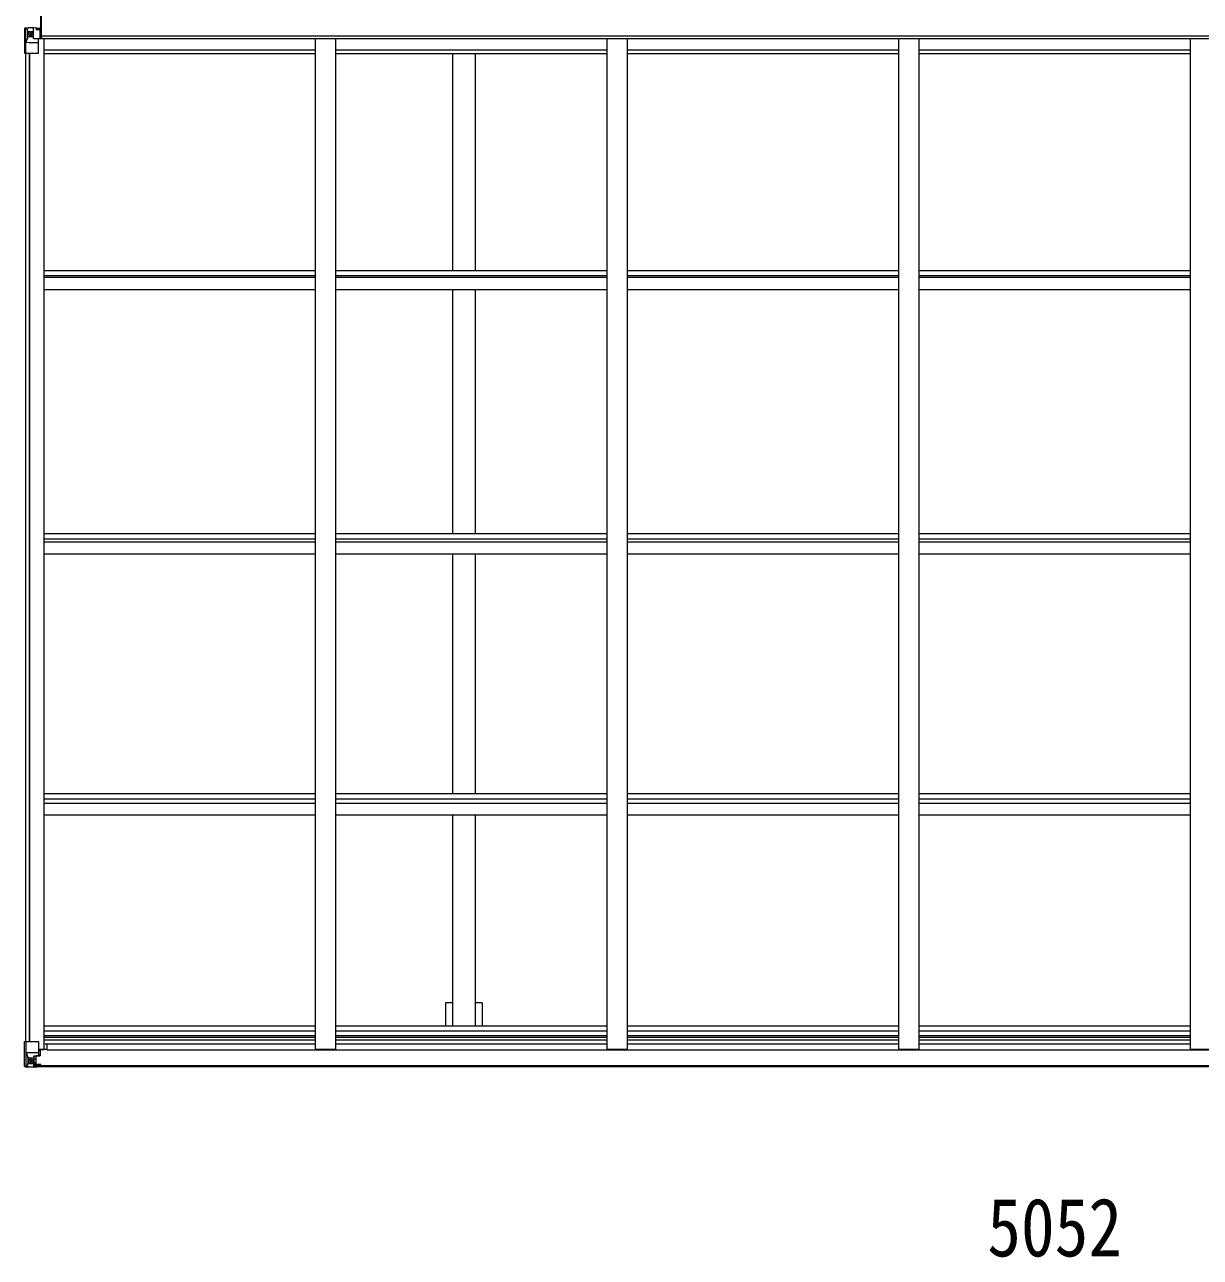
# Model space of a CAD drawing. Units: millimetres at full size; details may follow other scales. Extents: x -8385 to 33752, y -10062 to 5787.
# Drawn here: x 1038 to 3924, y -66 to 2959 of the extents above; entities that cross this region are included whole.
import ezdxf
from ezdxf.enums import TextEntityAlignment as Align

# ---------------------------------------------------------------- set-up
doc = ezdxf.new("R2010")
doc.units = ezdxf.units.MM
doc.header["$LTSCALE"] = 30
for name, color, linetype, lineweight in [('0-1_本体', 4, 'Continuous', 9), ('0-2_部品', 7, 'Continuous', 9), ('0-7_合掌部品', 3, 'Continuous', 9), ('0-A_寸法', 6, 'Continuous', 9)]:
    doc.layers.add(name, color=color, linetype=linetype, lineweight=lineweight)
doc.styles.add('ＭＳ ゴシック', font='')
doc.styles.get('ＭＳ ゴシック').set_extended_font_data('MS Gothic')

msp = doc.modelspace()

# ---------------------------------------------------------------- linework, layer by layer
at = {"layer": '0-1_本体'}
for p, q in [((1066.12, 2950.6), (1076.62, 2950.6)), ((1075.58, 2925.15), (1079.12, 2925.15)), ((6052.12, 2930.54), (1079.12, 2930.82)), ((1079.12, 2927.5), (1079.12, 2923.85)), ((6052.12, 2923.85), (1079.12, 2923.85)), ((1084.62, 2923.85), (1084.62, 444.62)), ((1750.62, 2923.85), (1750.62, 445.04)), ((1800.62, 2923.85), (1800.62, 445.04)), ((2466.62, 2923.85), (2466.62, 445.04)), ((2516.62, 2923.85), (2516.62, 445.04)), ((3182.62, 2923.85), (3182.62, 445.04)), ((3232.62, 2923.85), (3232.62, 445.04)), ((3898.62, 2923.85), (3898.62, 445.04)), ((1039.62, 2888.8), (1039.62, 463.7)), ((1048.62, 2888.8), (1048.62, 463.7)), ((1049.32, 2888.8), (1049.32, 463.7)), ((1084.62, 2897.04), (1750.62, 2897.04)), ((1084.62, 2887.93), (1750.62, 2887.93)), ((1800.62, 2897.04), (2466.62, 2897.04)), ((1800.62, 2887.93), (2466.62, 2887.93)), ((2088.12, 2887.93), (2088.12, 2356.11)), ((2143.12, 2887.93), (2143.12, 2356.11)), ((2516.62, 2897.04), (3182.62, 2897.04)), ((2516.62, 2887.93), (3182.62, 2887.93)), ((3232.62, 2897.04), (3898.62, 2897.04)), ((3232.62, 2887.93), (3898.62, 2887.93)), ((1084.62, 2343.09), (1750.62, 2343.09)), ((1084.62, 2339.21), (1750.62, 2339.21)), ((1084.65, 2356.11), (1750.65, 2356.11)), ((1800.62, 2343.09), (2466.62, 2343.09)), ((1800.62, 2339.21), (2466.62, 2339.21)), ((1800.65, 2356.11), (2466.65, 2356.11)), ((2516.62, 2343.09), (3182.62, 2343.09)), ((2516.62, 2339.21), (3182.62, 2339.21)), ((2516.65, 2356.11), (3182.65, 2356.11)), ((3232.62, 2343.09), (3898.62, 2343.09)), ((3232.62, 2339.21), (3898.62, 2339.21)), ((3232.65, 2356.11), (3898.65, 2356.11)), ((1084.62, 2309.41), (1750.62, 2309.41)), ((1800.62, 2309.41), (2466.62, 2309.41)), ((2088.12, 2309.41), (2088.12, 1710.12)), ((2143.12, 2309.41), (2143.12, 1710.12)), ((2516.62, 2309.41), (3182.62, 2309.41)), ((3232.62, 2309.41), (3898.62, 2309.41)), ((1084.62, 1710.12), (1750.62, 1710.12)), ((1084.62, 1697.16), (1750.62, 1697.16)), ((1800.62, 1710.12), (2466.62, 1710.12)), ((1800.62, 1697.16), (2466.62, 1697.16)), ((2516.62, 1710.12), (3182.62, 1710.12)), ((2516.62, 1697.16), (3182.62, 1697.16)), ((3232.62, 1710.12), (3898.62, 1710.12)), ((3232.62, 1697.16), (3898.62, 1697.16)), ((1084.62, 1690.02), (1750.62, 1690.02)), ((1800.62, 1690.02), (2466.62, 1690.02)), ((2516.62, 1690.02), (3182.62, 1690.02)), ((3232.62, 1690.02), (3898.62, 1690.02)), ((1084.62, 1660.58), (1750.62, 1660.58)), ((1800.62, 1660.58), (2466.62, 1660.58)), ((2088.12, 1660.58), (2088.12, 1072.08)), ((2143.12, 1660.58), (2143.12, 1072.08)), ((2516.62, 1660.58), (3182.62, 1660.58)), ((3232.62, 1660.58), (3898.62, 1660.58)), ((1084.62, 1072.08), (1750.62, 1072.08)), ((1084.62, 1059.24), (1750.62, 1059.24)), ((1800.62, 1072.08), (2466.62, 1072.08)), ((1800.62, 1059.24), (2466.62, 1059.24)), ((2516.62, 1072.08), (3182.62, 1072.08)), ((2516.62, 1059.24), (3182.62, 1059.24)), ((3232.62, 1072.08), (3898.62, 1072.08)), ((3232.62, 1059.24), (3898.62, 1059.24)), ((1084.62, 1049.09), (1750.62, 1049.09)), ((1800.62, 1049.09), (2466.62, 1049.09)), ((2516.62, 1049.09), (3182.62, 1049.09)), ((3232.62, 1049.09), (3898.62, 1049.09)), ((1084.62, 1020.12), (1750.62, 1020.12)), ((1800.62, 1020.12), (2466.62, 1020.12)), ((2088.12, 1020.12), (2088.12, 502.66)), ((2143.12, 1020.12), (2143.12, 502.66)), ((2516.62, 1020.12), (3182.62, 1020.12)), ((3232.62, 1020.12), (3898.62, 1020.12)), ((2160.82, 558.94), (2143.12, 558.94)), ((2160.82, 558.94), (2160.82, 502.66)), ((1084.62, 502.66), (1750.62, 502.66)), ((1084.62, 489.84), (1750.62, 489.84)), ((1800.62, 502.66), (2466.62, 502.66)), ((1800.62, 489.84), (2466.62, 489.84)), ((2516.62, 502.66), (3182.62, 502.66)), ((2516.62, 489.84), (3182.62, 489.84)), ((3232.62, 502.66), (3898.62, 502.66)), ((3232.62, 489.84), (3898.62, 489.84)), ((1084.62, 478.49), (1750.62, 478.49)), ((1084.62, 474.71), (1750.62, 474.71)), ((1084.62, 467.64), (1750.62, 467.64)), ((1084.62, 458.27), (1750.62, 458.27)), ((1092.12, 458.27), (1092.12, 443.2)), ((1800.62, 478.49), (2466.62, 478.49)), ((1800.62, 474.71), (2466.62, 474.71)), ((1800.62, 467.64), (2466.62, 467.64)), ((1800.62, 458.27), (2466.62, 458.27)), ((2516.62, 478.49), (3182.62, 478.49)), ((2516.62, 474.71), (3182.62, 474.71)), ((2516.62, 467.64), (3182.62, 467.64)), ((2516.62, 458.27), (3182.62, 458.27)), ((3232.62, 478.49), (3898.62, 478.49)), ((3232.62, 474.71), (3898.62, 474.71)), ((3232.62, 467.64), (3898.62, 467.64)), ((3232.62, 458.27), (3898.62, 458.27)), ((1071.62, 444.62), (1084.62, 444.62)), ((1092.12, 443.2), (6039.12, 443.2)), ((1750.62, 445.04), (1800.62, 445.04)), ((2466.62, 445.04), (2516.62, 445.04)), ((3182.62, 445.04), (3232.62, 445.04)), ((3898.62, 445.04), (3948.62, 445.04)), ((1061.12, 405), (6070.12, 405)), ((1061.12, 402.93), (6070.12, 402.93))]:
    msp.add_line(p, q, dxfattribs=at)
msp.add_lwpolyline([(2088.12, 558.94), (2070.42, 558.94), (2070.42, 502.66)], dxfattribs=at)
at = {"layer": '0-2_部品'}
for p, q in [((1040.47, 463.7), (1070.62, 463.7)), ((1040.47, 463.7), (1040.47, 403.12)), ((1071.62, 462.7), (1071.62, 429.6)), ((1041.01, 436.82), (1047.62, 437.03)), ((1041.01, 436.82), (1045.15, 424.73)), ((1047.62, 423.5), (1045.29, 423.47)), ((1045.29, 423.47), (1045.29, 410)), ((1047.62, 437.03), (1071.62, 437.03)), ((1047.62, 423.5), (1059.62, 423.5)), ((1047.62, 423.5), (1047.62, 423.5)), ((1059.62, 426.8), (1059.62, 400.7)), ((1061.12, 423.5), (1059.62, 423.5)), ((1070.8, 429.34), (1060.45, 427.69)), ((1060.45, 427.06), (1070.8, 428.71)), ((1060.45, 427.69), (1060.45, 427.06)), ((1065.12, 427.8), (1065.12, 407.84)), ((1070.8, 428.71), (1070.8, 429.34)), ((1071.07, 428.79), (1075.12, 428.82)), ((1092.12, 444.43), (1071.62, 444.43)), ((1076.12, 440.7), (1071.62, 440.7)), ((1075.12, 430.56), (1076.12, 430.55)), ((1076.12, 428.83), (1075.12, 428.82)), ((1076.12, 444.43), (1076.12, 428.83)), ((1037.62, 402.99), (1037.62, 403.03)), ((1038.56, 402.03), (1038.56, 402)), ((1038.56, 401.99), (1038.56, 401.99)), ((1047.53, 401.6), (1039.61, 402.08)), ((1040.47, 403.05), (1040.47, 403.12)), ((1044.43, 406.49), (1041.7, 402.82)), ((1045.29, 410), (1047.62, 409.94)), ((1047.62, 409.94), (1059.62, 409.94)), ((1059.62, 400.82), (1047.62, 401.6)), ((1053.1, 417.14), (1053.1, 418.1)), ((1058.62, 409.94), (1059.62, 409.94)), ((1061.12, 409.94), (1059.62, 409.94)), ((1061.12, 406.41), (1059.62, 406.41)), ((1059.62, 401.59), (1066.12, 401.19)), ((1066.12, 400.3), (1059.62, 400.7)), ((1065.12, 419.9), (1061.12, 419.9)), ((1065.12, 411.7), (1061.12, 411.7)), ((1061.62, 406.77), (1061.12, 406.77)), ((1066.12, 402.11), (1061.12, 402.2)), ((1061.23, 408.07), (1065.12, 408.07)), ((1061.62, 407.86), (1061.62, 407.7)), ((1061.62, 407.7), (1061.62, 407.7)), ((1071.62, 407.61), (1061.62, 407.7)), ((1061.62, 405.74), (1061.62, 407.7)), ((1069.62, 405.77), (1061.62, 405.77)), ((1069.62, 405.74), (1061.62, 405.74)), ((1066.12, 402.11), (1066.12, 402.93)), ((1066.12, 401.7), (1066.12, 402.11)), ((1066.12, 401.7), (1066.12, 401.19)), ((1066.12, 401.19), (1066.12, 400.3)), ((1071.12, 402.5), (1071.12, 402.93)), ((1071.42, 402.5), (1071.12, 402.5)), ((1071.42, 402.5), (1073.11, 402.93)), ((1071.62, 407.61), (1071.62, 406)), ((1071.62, 406), (1076.62, 406)), ((1076.62, 405), (1076.62, 406)), ((1076.62, 406), (1077.62, 406)), ((1077.62, 407.68), (1077.62, 407.57)), ((1077.62, 406), (1077.62, 407.57)), ((1077.62, 406), (1077.62, 405))]:
    msp.add_line(p, q, dxfattribs=at)
for points in [[(1037.62, 403.03), (1037.62, 463.7), (1040.47, 463.7)], [(1066.12, 401.7), (1061.12, 401.7), (1061.12, 427.16)], [(1075.12, 428.82), (1075.12, 430.56), (1071.62, 430.58)], [(1038.56, 401.99), (1047.62, 401.44), (1059.62, 400.7)], [(1051.18, 416.18), (1050.22, 416.18), (1050.22, 415.22), (1051.18, 415.22)], [(1053.1, 418.1), (1052.14, 418.1), (1052.14, 417.14)], [(1052.14, 414.26), (1052.14, 413.3), (1053.1, 413.3), (1053.1, 414.26)], [(1054.06, 415.22), (1055.02, 415.22), (1055.02, 416.18), (1054.06, 416.18)], [(1076.62, 407.73), (1061.62, 407.86), (1061.62, 407.86)], [(1061.62, 406.77), (1069.62, 406.77), (1069.62, 405)], [(1071.62, 407.61), (1071.62, 407.62), (1077.62, 407.57)]]:
    msp.add_lwpolyline(points, dxfattribs=at)
msp.add_circle((1052.62, 415.7), 5.3, dxfattribs=at)
for centre, radius, start, end in [((1070.62, 462.7), 1, 0, 90), ((1060.56, 426.76), 0.937, 96.73234, 177.67791), ((1060.56, 426.13), 0.937, 96.73234, 177.67791), ((1070.69, 430.28), 0.937, 276.73234, 357.67791), ((1070.69, 429.64), 0.937, 276.73234, 357.67791), ((1038.62, 403.03), 0.999, 180.04917, 266.5576), ((1038.62, 402.99), 0.999, 180.04917, 266.5576), ((1038.62, 402.99), 1, 179.99921, 266.49983), ((1039.78, 389.38), 12.7, 84.89689, 90.75534), ((1041.75, 402.99), 1.28, 177.54105, 228.82169), ((1051.18, 417.14), 0.96, 270, 0), ((1051.18, 414.26), 0.96, 0, 90), ((1054.06, 417.14), 0.96, 180, 270), ((1054.06, 414.26), 0.96, 90, 180), ((1061.62, 408.2), 0.5, 179.95536, 269.47105), ((1061.62, 405.27), 0.5, 89.99891, 179.99891), ((1061.62, 405.24), 0.5, 90.00309, 180.00198), ((1061.64, 408.37), 0.513, 178.95293, 268.11972), ((1076.76, 400.04), 7.69, 83.56574, 91.03001)]:
    msp.add_arc(centre, radius, start, end, dxfattribs=at)
for centre, major_axis, ratio, start_param, end_param in [((1041.73, 434.47), (0.85, -2.32), 0.403757, 3.0087805, 3.9744392), ((1043.89, 423.45), (0, -3), 0.468246, 1.5772882, 2.0127935), ((1040.56, 401.91), (2, -0.12), 0.060933, 2.0712557, 3.1453404), ((1239.56, 389.68), (201, -12.36), 0.060933, 3.1453404, 3.145839), ((1040.75, 405.01), (-0.02, -3), 0.466854, 0.125683, 0.7596956), ((1042.42, 410.08), (0.03, -5), 0.573921, 0.7672717, 1.551125), ((965.87, 409.94), (81.75, 0), 0.061163, 6.2824128, 6.2831853)]:
    msp.add_ellipse(centre, major_axis=major_axis, ratio=ratio, start_param=start_param, end_param=end_param, dxfattribs=at)
at = {"layer": '0-7_合掌部品'}
for p, q in [((1037.62, 2949.51), (1037.62, 2888.8)), ((1038.56, 2950.47), (1038.56, 2950.51)), ((1047.53, 2950.89), (1039.61, 2950.42)), ((1040.47, 2949.45), (1040.47, 2949.38)), ((1040.47, 2888.8), (1040.47, 2949.38)), ((1044.44, 2946.01), (1041.7, 2949.68)), ((1045.29, 2942.5), (1047.62, 2942.56)), ((1045.29, 2929.03), (1045.29, 2942.5)), ((1059.62, 2951.68), (1047.62, 2950.9)), ((1047.62, 2942.56), (1059.62, 2942.56)), ((1052.14, 2935.36), (1052.14, 2934.4)), ((1059.62, 2925.01), (1059.62, 2951.8)), ((1066.12, 2952.2), (1066.12, 2946.25)), ((1075.12, 2946.82), (1066.12, 2946.88)), ((1076.12, 2925.95), (1076.12, 2946.11)), ((1041.01, 2915.68), (1045.15, 2927.77)), ((1041.01, 2915.68), (1047.62, 2915.47)), ((1047.62, 2929), (1045.29, 2929.03)), ((1047.62, 2929), (1047.62, 2929)), ((1059.62, 2929), (1047.62, 2929)), ((1047.62, 2915.47), (1071.62, 2915.47)), ((1059.62, 2925.01), (1066.12, 2925.01)), ((1060.45, 2924.81), (1060.45, 2925.01)), ((1070.8, 2923.16), (1060.45, 2924.81)), ((1063.15, 2925.01), (1070.8, 2923.79)), ((1066.12, 2925.01), (1075.12, 2925.04)), ((1070.8, 2923.79), (1070.8, 2923.16)), ((1071.62, 2889.8), (1071.62, 2922.9)), ((1037.62, 2888.8), (1070.62, 2888.8))]:
    msp.add_line(p, q, dxfattribs=at)
msp.add_lwpolyline([(1078.12, 2927.48), (1078.12, 2990.48), (1076.62, 2990.48), (1076.62, 2927.48)], close=True, dxfattribs=at)
for points in [[(1078.12, 2927.48), (1079.12, 2927.48), (1079.12, 2990.48), (1078.12, 2990.48)], [(1038.56, 2950.51), (1047.62, 2951.06), (1066.12, 2952.2)], [(1051.18, 2937.28), (1050.22, 2937.28), (1050.22, 2936.32), (1051.18, 2936.32)], [(1053.1, 2938.24), (1053.1, 2939.2), (1052.14, 2939.2), (1052.14, 2938.24)], [(1052.14, 2934.4), (1053.1, 2934.4), (1053.1, 2935.36)], [(1054.06, 2936.32), (1055.02, 2936.32), (1055.02, 2937.28), (1054.06, 2937.28)], [(1076.12, 2946.11), (1076.11, 2946.22), (1066.12, 2946.25)]]:
    msp.add_lwpolyline(points, dxfattribs=at)
msp.add_circle((1052.62, 2936.8), 5.3, dxfattribs=at)
for centre, radius, start, end in [((1038.62, 2949.51), 0.999, 93.4424, 179.95083), ((1038.62, 2949.51), 1, 93.50017, 180.00079), ((1038.62, 2949.47), 0.999, 93.4424, 179.95083), ((1039.78, 2963.12), 12.7, 269.24466, 275.10311), ((1041.75, 2949.51), 1.28, 131.17831, 182.45895), ((1051.18, 2938.24), 0.96, 270, 0), ((1051.18, 2935.36), 0.96, 0, 90), ((1054.06, 2938.24), 0.96, 180, 270), ((1054.06, 2935.36), 0.96, 90, 180), ((1060.56, 2925.74), 0.937, 230.93398, 263.26766), ((1070.69, 2922.86), 0.937, 2.32209, 83.26766), ((1070.69, 2922.22), 0.937, 2.32209, 83.26766), ((1070.62, 2889.8), 1, 270, 0)]:
    msp.add_arc(centre, radius, start, end, dxfattribs=at)
for centre, major_axis, ratio, start_param, end_param in [((1239.56, 2962.82), (201, 12.36), 0.060933, 3.1373463, 3.1378449), ((1040.56, 2950.59), (2, 0.12), 0.060933, 3.1378449, 4.2119296), ((1040.75, 2947.49), (-0.02, 3), 0.466854, 5.5234897, 6.1575023), ((1042.42, 2942.42), (0.03, 5), 0.573921, 4.7320603, 5.5159136), ((965.87, 2942.56), (81.75, 0), 0.061163, 0, 0.0007725), ((1075.12, 2946.12), (1, -0.012), 0.707053, 0.1587743, 1.5795216), ((1041.73, 2918.03), (0.85, 2.32), 0.403757, 2.3087461, 3.2744049), ((1043.89, 2929.05), (0, 3), 0.468246, 4.2703918, 4.7058971), ((1075.12, 2925.95), (1, 0.021), 0.906239, 4.6936843, 6.2644806)]:
    msp.add_ellipse(centre, major_axis=major_axis, ratio=ratio, start_param=start_param, end_param=end_param, dxfattribs=at)

# ---------------------------------------------------------------- texts
at = {"layer": '0-A_寸法', "color": 7, "style": 'ＭＳ ゴシック', "width": 0.85}
msp.add_text('5052', height=143, dxfattribs=at).set_placement((3400.62, -106.32), align=Align.BOTTOM_LEFT)

doc.saveas('drawing.dxf')
